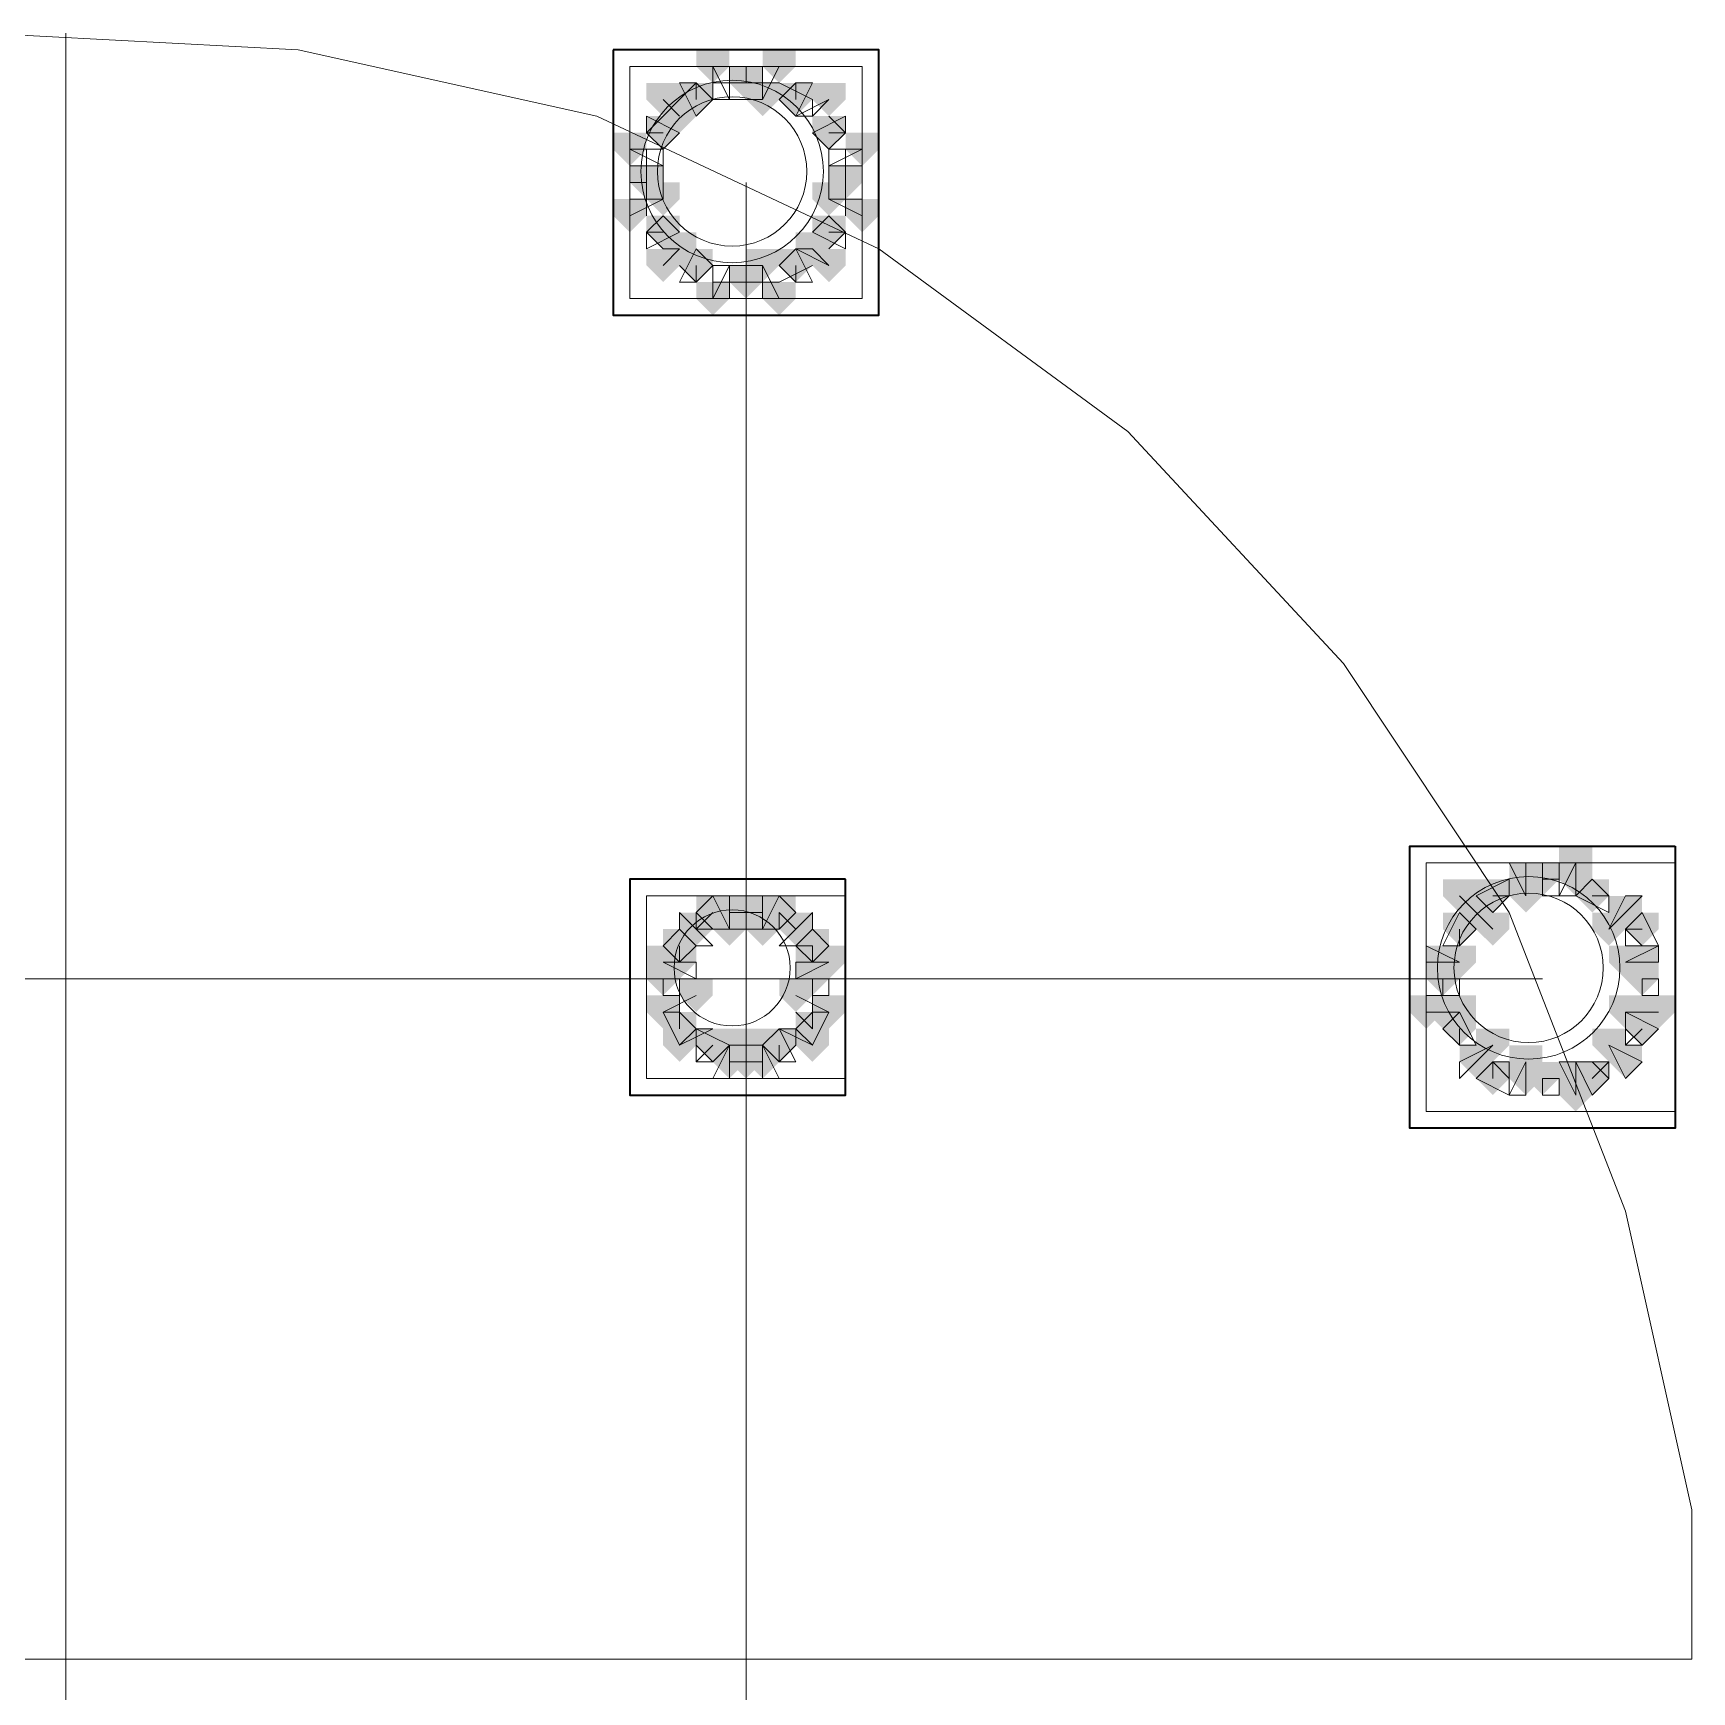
# Model space of a CAD drawing. Header units: millimetres. Extents: x 2315 to 4619, y 1334 to 1897.
# Drawn here: x 4115.9 to 4122.01, y 1554.59 to 1560.69 of the extents above; entities that cross this region are included whole.
import ezdxf

# ---------------------------------------------------------------- set-up
doc = ezdxf.new("R2010")
doc.units = ezdxf.units.MM
for name, color, linetype, true_color in [('PDF_10', 7, 'Continuous', 0x00b85c), ('PDF_AXIS', 7, 'Continuous', 0x00b85c), ('PDF_柱构件', 7, 'Continuous', 0x00b85c), ('PDF_转运站初步方案', 7, 'Continuous', 0x00b85c)]:
    doc.layers.add(name, color=color, linetype=linetype, true_color=true_color)
doc.layers.add('PDF_中心线层', color=1, linetype='Continuous')
doc.layers.add('PDF_粗实线层', color=7, linetype='Continuous')

msp = doc.modelspace()

# ---------------------------------------------------------------- hatches: boundary and pattern name
at = {"layer": 'PDF_10', "transparency": 33554559}
for points in [[(4118.5264, 1560.5703), (4118.4653, 1560.5703), (4118.4653, 1560.5093), (4118.5264, 1560.4482), (4118.5875, 1560.5093), (4118.5875, 1560.5703)], [(4118.5264, 1560.5703), (4118.4653, 1560.5703), (4118.4653, 1560.5093), (4118.5264, 1560.4482), (4118.5875, 1560.5093), (4118.5875, 1560.5703)], [(4118.3432, 1560.5093), (4118.2821, 1560.5093), (4118.2821, 1560.4482), (4118.3432, 1560.3871), (4118.4042, 1560.4482), (4118.4042, 1560.5093)], [(4118.3432, 1560.5093), (4118.2821, 1560.5093), (4118.2821, 1560.4482), (4118.3432, 1560.3871), (4118.4042, 1560.4482), (4118.4042, 1560.5093)], [(4118.7096, 1560.5093), (4118.6486, 1560.5093), (4118.6486, 1560.4482), (4118.7096, 1560.3871), (4118.7707, 1560.4482), (4118.7707, 1560.5093)], [(4118.7096, 1560.5093), (4118.6486, 1560.5093), (4118.6486, 1560.4482), (4118.7096, 1560.3871), (4118.7707, 1560.4482), (4118.7707, 1560.5093)], [(4118.221, 1560.3871), (4118.1599, 1560.3871), (4118.1599, 1560.326), (4118.221, 1560.2649), (4118.2821, 1560.326), (4118.2821, 1560.3871)], [(4118.221, 1560.3871), (4118.1599, 1560.3871), (4118.1599, 1560.326), (4118.221, 1560.2649), (4118.2821, 1560.326), (4118.2821, 1560.3871)], [(4118.8318, 1560.3871), (4118.7707, 1560.3871), (4118.7707, 1560.326), (4118.8318, 1560.2649), (4118.8929, 1560.326), (4118.8929, 1560.3871)], [(4118.8318, 1560.3871), (4118.7707, 1560.3871), (4118.7707, 1560.326), (4118.8318, 1560.2649), (4118.8929, 1560.326), (4118.8929, 1560.3871)], [(4118.1599, 1560.2039), (4118.0988, 1560.2039), (4118.0988, 1560.1428), (4118.1599, 1560.0817), (4118.221, 1560.1428), (4118.221, 1560.2039)], [(4118.1599, 1560.2039), (4118.0988, 1560.2039), (4118.0988, 1560.1428), (4118.1599, 1560.0817), (4118.221, 1560.1428), (4118.221, 1560.2039)], [(4118.8929, 1560.2039), (4118.8318, 1560.2039), (4118.8318, 1560.1428), (4118.8929, 1560.0817), (4118.954, 1560.1428), (4118.954, 1560.2039)], [(4118.8929, 1560.2039), (4118.8318, 1560.2039), (4118.8318, 1560.1428), (4118.8929, 1560.0817), (4118.954, 1560.1428), (4118.954, 1560.2039)], [(4118.8929, 1560.2039), (4118.8318, 1560.2039), (4118.8318, 1560.1428), (4118.8929, 1560.0817), (4118.954, 1560.1428), (4118.954, 1560.2039)], [(4118.221, 1560.0206), (4118.1599, 1560.0206), (4118.1599, 1559.9595), (4118.221, 1559.8985), (4118.2821, 1559.9595), (4118.2821, 1560.0206)], [(4118.221, 1560.0206), (4118.1599, 1560.0206), (4118.1599, 1559.9595), (4118.221, 1559.8985), (4118.2821, 1559.9595), (4118.2821, 1560.0206)], [(4118.8318, 1560.0206), (4118.7707, 1560.0206), (4118.7707, 1559.9595), (4118.8318, 1559.8985), (4118.8929, 1559.9595), (4118.8929, 1560.0206)], [(4118.8318, 1560.0206), (4118.7707, 1560.0206), (4118.7707, 1559.9595), (4118.8318, 1559.8985), (4118.8929, 1559.9595), (4118.8929, 1560.0206)], [(4118.3432, 1559.8985), (4118.2821, 1559.8985), (4118.2821, 1559.8374), (4118.3432, 1559.7763), (4118.4042, 1559.8374), (4118.4042, 1559.8985)], [(4118.3432, 1559.8985), (4118.2821, 1559.8985), (4118.2821, 1559.8374), (4118.3432, 1559.7763), (4118.4042, 1559.8374), (4118.4042, 1559.8985)], [(4118.7096, 1559.8985), (4118.6486, 1559.8985), (4118.6486, 1559.8374), (4118.7096, 1559.7763), (4118.7707, 1559.8374), (4118.7707, 1559.8985)], [(4118.7096, 1559.8985), (4118.6486, 1559.8985), (4118.6486, 1559.8374), (4118.7096, 1559.7763), (4118.7707, 1559.8374), (4118.7707, 1559.8985)], [(4118.5264, 1559.8374), (4118.4653, 1559.8374), (4118.4653, 1559.7763), (4118.5264, 1559.7152), (4118.5875, 1559.7763), (4118.5875, 1559.8374)], [(4118.5264, 1559.8374), (4118.4653, 1559.8374), (4118.4653, 1559.7763), (4118.5264, 1559.7152), (4118.5875, 1559.7763), (4118.5875, 1559.8374)], [(4121.4583, 1557.6385), (4121.3972, 1557.6385), (4121.3972, 1557.5774), (4121.4583, 1557.5163), (4121.5194, 1557.5774), (4121.5194, 1557.6385)], [(4121.4583, 1557.6385), (4121.3972, 1557.6385), (4121.3972, 1557.5774), (4121.4583, 1557.5163), (4121.5194, 1557.5774), (4121.5194, 1557.6385)], [(4121.2751, 1557.5774), (4121.214, 1557.5774), (4121.214, 1557.5163), (4121.2751, 1557.4552), (4121.3361, 1557.5163), (4121.3361, 1557.5774)], [(4121.2751, 1557.5774), (4121.214, 1557.5774), (4121.214, 1557.5163), (4121.2751, 1557.4552), (4121.3361, 1557.5163), (4121.3361, 1557.5774)], [(4121.2751, 1557.5774), (4121.214, 1557.5774), (4121.214, 1557.5163), (4121.2751, 1557.4552), (4121.3361, 1557.5163), (4121.3361, 1557.5774)], [(4121.6415, 1557.5774), (4121.5805, 1557.5774), (4121.5805, 1557.5163), (4121.6415, 1557.4552), (4121.7026, 1557.5163), (4121.7026, 1557.5774)], [(4121.6415, 1557.5774), (4121.5805, 1557.5774), (4121.5805, 1557.5163), (4121.6415, 1557.4552), (4121.7026, 1557.5163), (4121.7026, 1557.5774)], [(4118.4042, 1557.5163), (4118.3432, 1557.5163), (4118.3432, 1557.4552), (4118.4042, 1557.3941), (4118.4653, 1557.4552), (4118.4653, 1557.5163)], [(4118.4042, 1557.5163), (4118.3432, 1557.5163), (4118.3432, 1557.4552), (4118.4042, 1557.3941), (4118.4653, 1557.4552), (4118.4653, 1557.5163)], [(4118.5264, 1557.5163), (4118.4653, 1557.5163), (4118.4653, 1557.4552), (4118.5264, 1557.3941), (4118.5875, 1557.4552), (4118.5875, 1557.5163)], [(4118.5264, 1557.5163), (4118.4653, 1557.5163), (4118.4653, 1557.4552), (4118.5264, 1557.3941), (4118.5875, 1557.4552), (4118.5875, 1557.5163)], [(4118.6486, 1557.5163), (4118.5875, 1557.5163), (4118.5875, 1557.4552), (4118.6486, 1557.3941), (4118.7096, 1557.4552), (4118.7096, 1557.5163)], [(4118.6486, 1557.5163), (4118.5875, 1557.5163), (4118.5875, 1557.4552), (4118.6486, 1557.3941), (4118.7096, 1557.4552), (4118.7096, 1557.5163)], [(4121.1529, 1557.4552), (4121.0918, 1557.4552), (4121.0918, 1557.3941), (4121.1529, 1557.333), (4121.214, 1557.3941), (4121.214, 1557.4552)], [(4121.1529, 1557.4552), (4121.0918, 1557.4552), (4121.0918, 1557.3941), (4121.1529, 1557.333), (4121.214, 1557.3941), (4121.214, 1557.4552)], [(4121.1529, 1557.4552), (4121.0918, 1557.4552), (4121.0918, 1557.3941), (4121.1529, 1557.333), (4121.214, 1557.3941), (4121.214, 1557.4552)], [(4121.8248, 1557.4552), (4121.7637, 1557.4552), (4121.7637, 1557.3941), (4121.8248, 1557.333), (4121.8859, 1557.3941), (4121.8859, 1557.4552)], [(4121.8248, 1557.4552), (4121.7637, 1557.4552), (4121.7637, 1557.3941), (4121.8248, 1557.333), (4121.8859, 1557.3941), (4121.8859, 1557.4552)], [(4118.2821, 1557.3941), (4118.221, 1557.3941), (4118.221, 1557.333), (4118.2821, 1557.272), (4118.3432, 1557.333), (4118.3432, 1557.3941)], [(4118.2821, 1557.3941), (4118.221, 1557.3941), (4118.221, 1557.333), (4118.2821, 1557.272), (4118.3432, 1557.333), (4118.3432, 1557.3941)], [(4118.2821, 1557.3941), (4118.221, 1557.3941), (4118.221, 1557.333), (4118.2821, 1557.272), (4118.3432, 1557.333), (4118.3432, 1557.3941)], [(4118.7707, 1557.3941), (4118.7096, 1557.3941), (4118.7096, 1557.333), (4118.7707, 1557.272), (4118.8318, 1557.333), (4118.8318, 1557.3941)], [(4118.7707, 1557.3941), (4118.7096, 1557.3941), (4118.7096, 1557.333), (4118.7707, 1557.272), (4118.8318, 1557.333), (4118.8318, 1557.3941)], [(4118.221, 1557.272), (4118.1599, 1557.272), (4118.1599, 1557.2109), (4118.221, 1557.1498), (4118.2821, 1557.2109), (4118.2821, 1557.272)], [(4118.221, 1557.272), (4118.1599, 1557.272), (4118.1599, 1557.2109), (4118.221, 1557.1498), (4118.2821, 1557.2109), (4118.2821, 1557.272)], [(4118.7707, 1557.272), (4118.7096, 1557.272), (4118.7096, 1557.2109), (4118.7707, 1557.1498), (4118.8318, 1557.2109), (4118.8318, 1557.272)], [(4118.7707, 1557.272), (4118.7096, 1557.272), (4118.7096, 1557.2109), (4118.7707, 1557.1498), (4118.8318, 1557.2109), (4118.8318, 1557.272)], [(4121.0918, 1557.272), (4121.0307, 1557.272), (4121.0307, 1557.2109), (4121.0918, 1557.1498), (4121.1529, 1557.2109), (4121.1529, 1557.272)], [(4121.0918, 1557.272), (4121.0307, 1557.272), (4121.0307, 1557.2109), (4121.0918, 1557.1498), (4121.1529, 1557.2109), (4121.1529, 1557.272)], [(4121.8248, 1557.272), (4121.7637, 1557.272), (4121.7637, 1557.2109), (4121.8248, 1557.1498), (4121.8859, 1557.2109), (4121.8859, 1557.272)], [(4121.8248, 1557.272), (4121.7637, 1557.272), (4121.7637, 1557.2109), (4121.8248, 1557.1498), (4121.8859, 1557.2109), (4121.8859, 1557.272)], [(4118.2821, 1557.0887), (4118.221, 1557.0887), (4118.221, 1557.0276), (4118.2821, 1556.9666), (4118.3432, 1557.0276), (4118.3432, 1557.0887)], [(4118.2821, 1557.0887), (4118.221, 1557.0887), (4118.221, 1557.0276), (4118.2821, 1556.9666), (4118.3432, 1557.0276), (4118.3432, 1557.0887)], [(4118.7707, 1557.0887), (4118.7096, 1557.0887), (4118.7096, 1557.0276), (4118.7707, 1556.9666), (4118.8318, 1557.0276), (4118.8318, 1557.0887)], [(4118.7707, 1557.0887), (4118.7096, 1557.0887), (4118.7096, 1557.0276), (4118.7707, 1556.9666), (4118.8318, 1557.0276), (4118.8318, 1557.0887)], [(4121.1529, 1557.0887), (4121.0918, 1557.0887), (4121.0918, 1557.0276), (4121.1529, 1556.9666), (4121.214, 1557.0276), (4121.214, 1557.0887)], [(4121.1529, 1557.0887), (4121.0918, 1557.0887), (4121.0918, 1557.0276), (4121.1529, 1556.9666), (4121.214, 1557.0276), (4121.214, 1557.0887)], [(4121.8248, 1557.0887), (4121.7637, 1557.0887), (4121.7637, 1557.0276), (4121.8248, 1556.9666), (4121.8859, 1557.0276), (4121.8859, 1557.0887)], [(4121.8248, 1557.0887), (4121.7637, 1557.0887), (4121.7637, 1557.0276), (4121.8248, 1556.9666), (4121.8859, 1557.0276), (4121.8859, 1557.0887)], [(4118.4042, 1557.0276), (4118.3432, 1557.0276), (4118.3432, 1556.9666), (4118.4042, 1556.9055), (4118.4653, 1556.9666), (4118.4653, 1557.0276)], [(4118.4042, 1557.0276), (4118.3432, 1557.0276), (4118.3432, 1556.9666), (4118.4042, 1556.9055), (4118.4653, 1556.9666), (4118.4653, 1557.0276)], [(4118.6486, 1557.0276), (4118.5875, 1557.0276), (4118.5875, 1556.9666), (4118.6486, 1556.9055), (4118.7096, 1556.9666), (4118.7096, 1557.0276)], [(4118.6486, 1557.0276), (4118.5875, 1557.0276), (4118.5875, 1556.9666), (4118.6486, 1556.9055), (4118.7096, 1556.9666), (4118.7096, 1557.0276)], [(4118.5264, 1556.9666), (4118.4653, 1556.9666), (4118.4653, 1556.9055), (4118.5264, 1556.8444), (4118.5875, 1556.9055), (4118.5875, 1556.9666)], [(4118.5264, 1556.9666), (4118.4653, 1556.9666), (4118.4653, 1556.9055), (4118.5264, 1556.8444), (4118.5875, 1556.9055), (4118.5875, 1556.9666)], [(4121.2751, 1556.9055), (4121.214, 1556.9055), (4121.214, 1556.8444), (4121.2751, 1556.7833), (4121.3361, 1556.8444), (4121.3361, 1556.9055)], [(4121.2751, 1556.9055), (4121.214, 1556.9055), (4121.214, 1556.8444), (4121.2751, 1556.7833), (4121.3361, 1556.8444), (4121.3361, 1556.9055)], [(4121.4583, 1556.9055), (4121.3972, 1556.9055), (4121.3972, 1556.8444), (4121.4583, 1556.7833), (4121.5194, 1556.8444), (4121.5194, 1556.9055)], [(4121.4583, 1556.9055), (4121.3972, 1556.9055), (4121.3972, 1556.8444), (4121.4583, 1556.7833), (4121.5194, 1556.8444), (4121.5194, 1556.9055)], [(4121.6415, 1556.9055), (4121.5805, 1556.9055), (4121.5805, 1556.8444), (4121.6415, 1556.7833), (4121.7026, 1556.8444), (4121.7026, 1556.9055)], [(4121.6415, 1556.9055), (4121.5805, 1556.9055), (4121.5805, 1556.8444), (4121.6415, 1556.7833), (4121.7026, 1556.8444), (4121.7026, 1556.9055)]]:
    msp.add_hatch(color=256, dxfattribs=at).paths.add_polyline_path(points)
at = {"layer": 'PDF_柱构件', "transparency": 33554559}
for points in [[(4118.4042, 1560.6314), (4118.3432, 1560.6314), (4118.3432, 1560.5703), (4118.4042, 1560.5093), (4118.4653, 1560.5703), (4118.4653, 1560.6314)], [(4118.6486, 1560.6314), (4118.5875, 1560.6314), (4118.5875, 1560.5703), (4118.6486, 1560.5093), (4118.7096, 1560.5703), (4118.7096, 1560.6314)], [(4118.221, 1560.5093), (4118.1599, 1560.5093), (4118.1599, 1560.4482), (4118.221, 1560.3871), (4118.2821, 1560.4482), (4118.2821, 1560.5093)], [(4118.5875, 1560.5093), (4118.5264, 1560.5093), (4118.5264, 1560.4482), (4118.5875, 1560.3871), (4118.6486, 1560.4482), (4118.6486, 1560.5093)], [(4118.8318, 1560.5093), (4118.7707, 1560.5093), (4118.7707, 1560.4482), (4118.8318, 1560.3871), (4118.8929, 1560.4482), (4118.8929, 1560.5093)], [(4118.2821, 1560.4482), (4118.221, 1560.4482), (4118.221, 1560.3871), (4118.2821, 1560.326), (4118.3432, 1560.3871), (4118.3432, 1560.4482)], [(4118.0988, 1560.326), (4118.0378, 1560.326), (4118.0378, 1560.2649), (4118.0988, 1560.2039), (4118.1599, 1560.2649), (4118.1599, 1560.326)], [(4118.954, 1560.326), (4118.8929, 1560.326), (4118.8929, 1560.2649), (4118.954, 1560.2039), (4119.015, 1560.2649), (4119.015, 1560.326)], [(4118.221, 1560.1428), (4118.1599, 1560.1428), (4118.1599, 1560.0817), (4118.221, 1560.0206), (4118.2821, 1560.0817), (4118.2821, 1560.1428)], [(4118.8318, 1560.1428), (4118.7707, 1560.1428), (4118.7707, 1560.0817), (4118.8318, 1560.0206), (4118.8929, 1560.0817), (4118.8929, 1560.1428)], [(4118.0988, 1560.0817), (4118.0378, 1560.0817), (4118.0378, 1560.0206), (4118.0988, 1559.9595), (4118.1599, 1560.0206), (4118.1599, 1560.0817)], [(4118.954, 1560.0817), (4118.8929, 1560.0817), (4118.8929, 1560.0206), (4118.954, 1559.9595), (4119.015, 1560.0206), (4119.015, 1560.0817)], [(4118.2821, 1559.9595), (4118.221, 1559.9595), (4118.221, 1559.8985), (4118.2821, 1559.8374), (4118.3432, 1559.8985), (4118.3432, 1559.9595)], [(4118.7707, 1559.9595), (4118.7096, 1559.9595), (4118.7096, 1559.8985), (4118.7707, 1559.8374), (4118.8318, 1559.8985), (4118.8318, 1559.9595)], [(4118.221, 1559.8985), (4118.1599, 1559.8985), (4118.1599, 1559.8374), (4118.221, 1559.7763), (4118.2821, 1559.8374), (4118.2821, 1559.8985)], [(4118.5875, 1559.8985), (4118.5264, 1559.8985), (4118.5264, 1559.8374), (4118.5875, 1559.7763), (4118.6486, 1559.8374), (4118.6486, 1559.8985)], [(4118.8318, 1559.8985), (4118.7707, 1559.8985), (4118.7707, 1559.8374), (4118.8318, 1559.7763), (4118.8929, 1559.8374), (4118.8929, 1559.8985)], [(4118.4042, 1559.7763), (4118.3432, 1559.7763), (4118.3432, 1559.7152), (4118.4042, 1559.6541), (4118.4653, 1559.7152), (4118.4653, 1559.7763)], [(4118.6486, 1559.7763), (4118.5875, 1559.7763), (4118.5875, 1559.7152), (4118.6486, 1559.6541), (4118.7096, 1559.7152), (4118.7096, 1559.7763)], [(4121.5805, 1557.6995), (4121.5194, 1557.6995), (4121.5194, 1557.6385), (4121.5805, 1557.5774), (4121.6415, 1557.6385), (4121.6415, 1557.6995)], [(4121.3972, 1557.6385), (4121.3361, 1557.6385), (4121.3361, 1557.5774), (4121.3972, 1557.5163), (4121.4583, 1557.5774), (4121.4583, 1557.6385)], [(4121.5805, 1557.6385), (4121.5194, 1557.6385), (4121.5194, 1557.5774), (4121.5805, 1557.5163), (4121.6415, 1557.5774), (4121.6415, 1557.6385)], [(4121.1529, 1557.5774), (4121.0918, 1557.5774), (4121.0918, 1557.5163), (4121.1529, 1557.4552), (4121.214, 1557.5163), (4121.214, 1557.5774)], [(4121.3972, 1557.5774), (4121.3361, 1557.5774), (4121.3361, 1557.5163), (4121.3972, 1557.4552), (4121.4583, 1557.5163), (4121.4583, 1557.5774)], [(4118.4653, 1557.5163), (4118.4042, 1557.5163), (4118.4042, 1557.4552), (4118.4653, 1557.3941), (4118.5264, 1557.4552), (4118.5264, 1557.5163)], [(4118.5875, 1557.5163), (4118.5264, 1557.5163), (4118.5264, 1557.4552), (4118.5875, 1557.3941), (4118.6486, 1557.4552), (4118.6486, 1557.5163)], [(4121.214, 1557.5163), (4121.1529, 1557.5163), (4121.1529, 1557.4552), (4121.214, 1557.3941), (4121.2751, 1557.4552), (4121.2751, 1557.5163)], [(4121.7637, 1557.5163), (4121.7026, 1557.5163), (4121.7026, 1557.4552), (4121.7637, 1557.3941), (4121.8248, 1557.4552), (4121.8248, 1557.5163)], [(4118.3432, 1557.4552), (4118.2821, 1557.4552), (4118.2821, 1557.3941), (4118.3432, 1557.333), (4118.4042, 1557.3941), (4118.4042, 1557.4552)], [(4118.4653, 1557.4552), (4118.4042, 1557.4552), (4118.4042, 1557.3941), (4118.4653, 1557.333), (4118.5264, 1557.3941), (4118.5264, 1557.4552)], [(4118.5875, 1557.4552), (4118.5264, 1557.4552), (4118.5264, 1557.3941), (4118.5875, 1557.333), (4118.6486, 1557.3941), (4118.6486, 1557.4552)], [(4118.7096, 1557.4552), (4118.6486, 1557.4552), (4118.6486, 1557.3941), (4118.7096, 1557.333), (4118.7707, 1557.3941), (4118.7707, 1557.4552)], [(4121.2751, 1557.4552), (4121.214, 1557.4552), (4121.214, 1557.3941), (4121.2751, 1557.333), (4121.3361, 1557.3941), (4121.3361, 1557.4552)], [(4121.7026, 1557.4552), (4121.6415, 1557.4552), (4121.6415, 1557.3941), (4121.7026, 1557.333), (4121.7637, 1557.3941), (4121.7637, 1557.4552)], [(4118.221, 1557.333), (4118.1599, 1557.333), (4118.1599, 1557.272), (4118.221, 1557.2109), (4118.2821, 1557.272), (4118.2821, 1557.333)], [(4118.2821, 1557.333), (4118.221, 1557.333), (4118.221, 1557.272), (4118.2821, 1557.2109), (4118.3432, 1557.272), (4118.3432, 1557.333)], [(4118.7707, 1557.333), (4118.7096, 1557.333), (4118.7096, 1557.272), (4118.7707, 1557.2109), (4118.8318, 1557.272), (4118.8318, 1557.333)], [(4118.8318, 1557.333), (4118.7707, 1557.333), (4118.7707, 1557.272), (4118.8318, 1557.2109), (4118.8929, 1557.272), (4118.8929, 1557.333)], [(4121.0918, 1557.333), (4121.0307, 1557.333), (4121.0307, 1557.272), (4121.0918, 1557.2109), (4121.1529, 1557.272), (4121.1529, 1557.333)], [(4121.1529, 1557.333), (4121.0918, 1557.333), (4121.0918, 1557.272), (4121.1529, 1557.2109), (4121.214, 1557.272), (4121.214, 1557.333)], [(4121.7637, 1557.333), (4121.7026, 1557.333), (4121.7026, 1557.272), (4121.7637, 1557.2109), (4121.8248, 1557.272), (4121.8248, 1557.333)], [(4121.8248, 1557.333), (4121.7637, 1557.333), (4121.7637, 1557.272), (4121.8248, 1557.2109), (4121.8859, 1557.272), (4121.8859, 1557.333)], [(4118.3432, 1557.2109), (4118.2821, 1557.2109), (4118.2821, 1557.1498), (4118.3432, 1557.0887), (4118.4042, 1557.1498), (4118.4042, 1557.2109)], [(4118.7096, 1557.2109), (4118.6486, 1557.2109), (4118.6486, 1557.1498), (4118.7096, 1557.0887), (4118.7707, 1557.1498), (4118.7707, 1557.2109)], [(4118.221, 1557.1498), (4118.1599, 1557.1498), (4118.1599, 1557.0887), (4118.221, 1557.0276), (4118.2821, 1557.0887), (4118.2821, 1557.1498)], [(4118.8318, 1557.1498), (4118.7707, 1557.1498), (4118.7707, 1557.0887), (4118.8318, 1557.0276), (4118.8929, 1557.0887), (4118.8929, 1557.1498)], [(4121.0307, 1557.1498), (4120.9696, 1557.1498), (4120.9696, 1557.0887), (4121.0307, 1557.0276), (4121.0918, 1557.0887), (4121.0918, 1557.1498)], [(4121.0918, 1557.1498), (4121.0307, 1557.1498), (4121.0307, 1557.0887), (4121.0918, 1557.0276), (4121.1529, 1557.0887), (4121.1529, 1557.1498)], [(4121.1529, 1557.1498), (4121.0918, 1557.1498), (4121.0918, 1557.0887), (4121.1529, 1557.0276), (4121.214, 1557.0887), (4121.214, 1557.1498)], [(4121.7637, 1557.1498), (4121.7026, 1557.1498), (4121.7026, 1557.0887), (4121.7637, 1557.0276), (4121.8248, 1557.0887), (4121.8248, 1557.1498)], [(4121.8248, 1557.1498), (4121.7637, 1557.1498), (4121.7637, 1557.0887), (4121.8248, 1557.0276), (4121.8859, 1557.0887), (4121.8859, 1557.1498)], [(4121.8859, 1557.1498), (4121.8248, 1557.1498), (4121.8248, 1557.0887), (4121.8859, 1557.0276), (4121.9469, 1557.0887), (4121.9469, 1557.1498)], [(4118.2821, 1557.0276), (4118.221, 1557.0276), (4118.221, 1556.9666), (4118.2821, 1556.9055), (4118.3432, 1556.9666), (4118.3432, 1557.0276)], [(4118.4653, 1557.0276), (4118.4042, 1557.0276), (4118.4042, 1556.9666), (4118.4653, 1556.9055), (4118.5264, 1556.9666), (4118.5264, 1557.0276)], [(4118.5875, 1557.0276), (4118.5264, 1557.0276), (4118.5264, 1556.9666), (4118.5875, 1556.9055), (4118.6486, 1556.9666), (4118.6486, 1557.0276)], [(4118.7707, 1557.0276), (4118.7096, 1557.0276), (4118.7096, 1556.9666), (4118.7707, 1556.9055), (4118.8318, 1556.9666), (4118.8318, 1557.0276)], [(4121.2751, 1557.0276), (4121.214, 1557.0276), (4121.214, 1556.9666), (4121.2751, 1556.9055), (4121.3361, 1556.9666), (4121.3361, 1557.0276)], [(4121.7026, 1557.0276), (4121.6415, 1557.0276), (4121.6415, 1556.9666), (4121.7026, 1556.9055), (4121.7637, 1556.9666), (4121.7637, 1557.0276)], [(4118.4653, 1556.9666), (4118.4042, 1556.9666), (4118.4042, 1556.9055), (4118.4653, 1556.8444), (4118.5264, 1556.9055), (4118.5264, 1556.9666)], [(4118.5875, 1556.9666), (4118.5264, 1556.9666), (4118.5264, 1556.9055), (4118.5875, 1556.8444), (4118.6486, 1556.9055), (4118.6486, 1556.9666)], [(4121.214, 1556.9666), (4121.1529, 1556.9666), (4121.1529, 1556.9055), (4121.214, 1556.8444), (4121.2751, 1556.9055), (4121.2751, 1556.9666)], [(4121.3972, 1556.9666), (4121.3361, 1556.9666), (4121.3361, 1556.9055), (4121.3972, 1556.8444), (4121.4583, 1556.9055), (4121.4583, 1556.9666)], [(4121.7637, 1556.9666), (4121.7026, 1556.9666), (4121.7026, 1556.9055), (4121.7637, 1556.8444), (4121.8248, 1556.9055), (4121.8248, 1556.9666)], [(4121.3972, 1556.9055), (4121.3361, 1556.9055), (4121.3361, 1556.8444), (4121.3972, 1556.7833), (4121.4583, 1556.8444), (4121.4583, 1556.9055)], [(4121.5805, 1556.9055), (4121.5194, 1556.9055), (4121.5194, 1556.8444), (4121.5805, 1556.7833), (4121.6415, 1556.8444), (4121.6415, 1556.9055)], [(4121.5805, 1556.8444), (4121.5194, 1556.8444), (4121.5194, 1556.7833), (4121.5805, 1556.7222), (4121.6415, 1556.7833), (4121.6415, 1556.8444)]]:
    msp.add_hatch(color=256, dxfattribs=at).paths.add_polyline_path(points)
at = {"layer": 'PDF_转运站初步方案', "transparency": 33554559}
for points in [[(4118.5264, 1560.5703), (4118.4653, 1560.5703), (4118.4653, 1560.5093), (4118.5264, 1560.4482), (4118.5875, 1560.5093), (4118.5875, 1560.5703)], [(4118.5264, 1560.5703), (4118.4653, 1560.5703), (4118.4653, 1560.5093), (4118.5264, 1560.4482), (4118.5875, 1560.5093), (4118.5875, 1560.5703)], [(4118.3432, 1560.5093), (4118.2821, 1560.5093), (4118.2821, 1560.4482), (4118.3432, 1560.3871), (4118.4042, 1560.4482), (4118.4042, 1560.5093)], [(4118.3432, 1560.5093), (4118.2821, 1560.5093), (4118.2821, 1560.4482), (4118.3432, 1560.3871), (4118.4042, 1560.4482), (4118.4042, 1560.5093)], [(4118.7096, 1560.5093), (4118.6486, 1560.5093), (4118.6486, 1560.4482), (4118.7096, 1560.3871), (4118.7707, 1560.4482), (4118.7707, 1560.5093)], [(4118.7096, 1560.5093), (4118.6486, 1560.5093), (4118.6486, 1560.4482), (4118.7096, 1560.3871), (4118.7707, 1560.4482), (4118.7707, 1560.5093)], [(4118.221, 1560.3871), (4118.1599, 1560.3871), (4118.1599, 1560.326), (4118.221, 1560.2649), (4118.2821, 1560.326), (4118.2821, 1560.3871)], [(4118.221, 1560.3871), (4118.1599, 1560.3871), (4118.1599, 1560.326), (4118.221, 1560.2649), (4118.2821, 1560.326), (4118.2821, 1560.3871)], [(4118.8318, 1560.3871), (4118.7707, 1560.3871), (4118.7707, 1560.326), (4118.8318, 1560.2649), (4118.8929, 1560.326), (4118.8929, 1560.3871)], [(4118.8318, 1560.3871), (4118.7707, 1560.3871), (4118.7707, 1560.326), (4118.8318, 1560.2649), (4118.8929, 1560.326), (4118.8929, 1560.3871)], [(4118.1599, 1560.2039), (4118.0988, 1560.2039), (4118.0988, 1560.1428), (4118.1599, 1560.0817), (4118.221, 1560.1428), (4118.221, 1560.2039)], [(4118.1599, 1560.2039), (4118.0988, 1560.2039), (4118.0988, 1560.1428), (4118.1599, 1560.0817), (4118.221, 1560.1428), (4118.221, 1560.2039)], [(4118.8929, 1560.2039), (4118.8318, 1560.2039), (4118.8318, 1560.1428), (4118.8929, 1560.0817), (4118.954, 1560.1428), (4118.954, 1560.2039)], [(4118.8929, 1560.2039), (4118.8318, 1560.2039), (4118.8318, 1560.1428), (4118.8929, 1560.0817), (4118.954, 1560.1428), (4118.954, 1560.2039)], [(4118.221, 1560.0206), (4118.1599, 1560.0206), (4118.1599, 1559.9595), (4118.221, 1559.8985), (4118.2821, 1559.9595), (4118.2821, 1560.0206)], [(4118.221, 1560.0206), (4118.1599, 1560.0206), (4118.1599, 1559.9595), (4118.221, 1559.8985), (4118.2821, 1559.9595), (4118.2821, 1560.0206)], [(4118.8318, 1560.0206), (4118.7707, 1560.0206), (4118.7707, 1559.9595), (4118.8318, 1559.8985), (4118.8929, 1559.9595), (4118.8929, 1560.0206)], [(4118.8318, 1560.0206), (4118.7707, 1560.0206), (4118.7707, 1559.9595), (4118.8318, 1559.8985), (4118.8929, 1559.9595), (4118.8929, 1560.0206)], [(4118.3432, 1559.8985), (4118.2821, 1559.8985), (4118.2821, 1559.8374), (4118.3432, 1559.7763), (4118.4042, 1559.8374), (4118.4042, 1559.8985)], [(4118.3432, 1559.8985), (4118.2821, 1559.8985), (4118.2821, 1559.8374), (4118.3432, 1559.7763), (4118.4042, 1559.8374), (4118.4042, 1559.8985)], [(4118.7096, 1559.8985), (4118.6486, 1559.8985), (4118.6486, 1559.8374), (4118.7096, 1559.7763), (4118.7707, 1559.8374), (4118.7707, 1559.8985)], [(4118.7096, 1559.8985), (4118.6486, 1559.8985), (4118.6486, 1559.8374), (4118.7096, 1559.7763), (4118.7707, 1559.8374), (4118.7707, 1559.8985)], [(4118.5264, 1559.8374), (4118.4653, 1559.8374), (4118.4653, 1559.7763), (4118.5264, 1559.7152), (4118.5875, 1559.7763), (4118.5875, 1559.8374)], [(4118.5264, 1559.8374), (4118.4653, 1559.8374), (4118.4653, 1559.7763), (4118.5264, 1559.7152), (4118.5875, 1559.7763), (4118.5875, 1559.8374)], [(4121.4583, 1557.6385), (4121.3972, 1557.6385), (4121.3972, 1557.5774), (4121.4583, 1557.5163), (4121.5194, 1557.5774), (4121.5194, 1557.6385)], [(4121.4583, 1557.6385), (4121.3972, 1557.6385), (4121.3972, 1557.5774), (4121.4583, 1557.5163), (4121.5194, 1557.5774), (4121.5194, 1557.6385)], [(4121.2751, 1557.5774), (4121.214, 1557.5774), (4121.214, 1557.5163), (4121.2751, 1557.4552), (4121.3361, 1557.5163), (4121.3361, 1557.5774)], [(4121.2751, 1557.5774), (4121.214, 1557.5774), (4121.214, 1557.5163), (4121.2751, 1557.4552), (4121.3361, 1557.5163), (4121.3361, 1557.5774)], [(4121.6415, 1557.5774), (4121.5805, 1557.5774), (4121.5805, 1557.5163), (4121.6415, 1557.4552), (4121.7026, 1557.5163), (4121.7026, 1557.5774)], [(4121.6415, 1557.5774), (4121.5805, 1557.5774), (4121.5805, 1557.5163), (4121.6415, 1557.4552), (4121.7026, 1557.5163), (4121.7026, 1557.5774)], [(4118.4042, 1557.5163), (4118.3432, 1557.5163), (4118.3432, 1557.4552), (4118.4042, 1557.3941), (4118.4653, 1557.4552), (4118.4653, 1557.5163)], [(4118.4042, 1557.5163), (4118.3432, 1557.5163), (4118.3432, 1557.4552), (4118.4042, 1557.3941), (4118.4653, 1557.4552), (4118.4653, 1557.5163)], [(4118.5264, 1557.5163), (4118.4653, 1557.5163), (4118.4653, 1557.4552), (4118.5264, 1557.3941), (4118.5875, 1557.4552), (4118.5875, 1557.5163)], [(4118.5264, 1557.5163), (4118.4653, 1557.5163), (4118.4653, 1557.4552), (4118.5264, 1557.3941), (4118.5875, 1557.4552), (4118.5875, 1557.5163)], [(4118.6486, 1557.5163), (4118.5875, 1557.5163), (4118.5875, 1557.4552), (4118.6486, 1557.3941), (4118.7096, 1557.4552), (4118.7096, 1557.5163)], [(4118.6486, 1557.5163), (4118.5875, 1557.5163), (4118.5875, 1557.4552), (4118.6486, 1557.3941), (4118.7096, 1557.4552), (4118.7096, 1557.5163)], [(4121.1529, 1557.4552), (4121.0918, 1557.4552), (4121.0918, 1557.3941), (4121.1529, 1557.333), (4121.214, 1557.3941), (4121.214, 1557.4552)], [(4121.1529, 1557.4552), (4121.0918, 1557.4552), (4121.0918, 1557.3941), (4121.1529, 1557.333), (4121.214, 1557.3941), (4121.214, 1557.4552)], [(4121.8248, 1557.4552), (4121.7637, 1557.4552), (4121.7637, 1557.3941), (4121.8248, 1557.333), (4121.8859, 1557.3941), (4121.8859, 1557.4552)], [(4121.8248, 1557.4552), (4121.7637, 1557.4552), (4121.7637, 1557.3941), (4121.8248, 1557.333), (4121.8859, 1557.3941), (4121.8859, 1557.4552)], [(4118.2821, 1557.3941), (4118.221, 1557.3941), (4118.221, 1557.333), (4118.2821, 1557.272), (4118.3432, 1557.333), (4118.3432, 1557.3941)], [(4118.2821, 1557.3941), (4118.221, 1557.3941), (4118.221, 1557.333), (4118.2821, 1557.272), (4118.3432, 1557.333), (4118.3432, 1557.3941)], [(4118.7707, 1557.3941), (4118.7096, 1557.3941), (4118.7096, 1557.333), (4118.7707, 1557.272), (4118.8318, 1557.333), (4118.8318, 1557.3941)], [(4118.7707, 1557.3941), (4118.7096, 1557.3941), (4118.7096, 1557.333), (4118.7707, 1557.272), (4118.8318, 1557.333), (4118.8318, 1557.3941)], [(4118.221, 1557.272), (4118.1599, 1557.272), (4118.1599, 1557.2109), (4118.221, 1557.1498), (4118.2821, 1557.2109), (4118.2821, 1557.272)], [(4118.221, 1557.272), (4118.1599, 1557.272), (4118.1599, 1557.2109), (4118.221, 1557.1498), (4118.2821, 1557.2109), (4118.2821, 1557.272)], [(4118.7707, 1557.272), (4118.7096, 1557.272), (4118.7096, 1557.2109), (4118.7707, 1557.1498), (4118.8318, 1557.2109), (4118.8318, 1557.272)], [(4118.7707, 1557.272), (4118.7096, 1557.272), (4118.7096, 1557.2109), (4118.7707, 1557.1498), (4118.8318, 1557.2109), (4118.8318, 1557.272)], [(4121.0918, 1557.272), (4121.0307, 1557.272), (4121.0307, 1557.2109), (4121.0918, 1557.1498), (4121.1529, 1557.2109), (4121.1529, 1557.272)], [(4121.0918, 1557.272), (4121.0307, 1557.272), (4121.0307, 1557.2109), (4121.0918, 1557.1498), (4121.1529, 1557.2109), (4121.1529, 1557.272)], [(4121.8248, 1557.272), (4121.7637, 1557.272), (4121.7637, 1557.2109), (4121.8248, 1557.1498), (4121.8859, 1557.2109), (4121.8859, 1557.272)], [(4121.8248, 1557.272), (4121.7637, 1557.272), (4121.7637, 1557.2109), (4121.8248, 1557.1498), (4121.8859, 1557.2109), (4121.8859, 1557.272)], [(4118.2821, 1557.0887), (4118.221, 1557.0887), (4118.221, 1557.0276), (4118.2821, 1556.9666), (4118.3432, 1557.0276), (4118.3432, 1557.0887)], [(4118.2821, 1557.0887), (4118.221, 1557.0887), (4118.221, 1557.0276), (4118.2821, 1556.9666), (4118.3432, 1557.0276), (4118.3432, 1557.0887)], [(4118.7707, 1557.0887), (4118.7096, 1557.0887), (4118.7096, 1557.0276), (4118.7707, 1556.9666), (4118.8318, 1557.0276), (4118.8318, 1557.0887)], [(4118.7707, 1557.0887), (4118.7096, 1557.0887), (4118.7096, 1557.0276), (4118.7707, 1556.9666), (4118.8318, 1557.0276), (4118.8318, 1557.0887)], [(4121.1529, 1557.0887), (4121.0918, 1557.0887), (4121.0918, 1557.0276), (4121.1529, 1556.9666), (4121.214, 1557.0276), (4121.214, 1557.0887)], [(4121.1529, 1557.0887), (4121.0918, 1557.0887), (4121.0918, 1557.0276), (4121.1529, 1556.9666), (4121.214, 1557.0276), (4121.214, 1557.0887)], [(4121.8248, 1557.0887), (4121.7637, 1557.0887), (4121.7637, 1557.0276), (4121.8248, 1556.9666), (4121.8859, 1557.0276), (4121.8859, 1557.0887)], [(4121.8248, 1557.0887), (4121.7637, 1557.0887), (4121.7637, 1557.0276), (4121.8248, 1556.9666), (4121.8859, 1557.0276), (4121.8859, 1557.0887)], [(4118.4042, 1557.0276), (4118.3432, 1557.0276), (4118.3432, 1556.9666), (4118.4042, 1556.9055), (4118.4653, 1556.9666), (4118.4653, 1557.0276)], [(4118.4042, 1557.0276), (4118.3432, 1557.0276), (4118.3432, 1556.9666), (4118.4042, 1556.9055), (4118.4653, 1556.9666), (4118.4653, 1557.0276)], [(4118.6486, 1557.0276), (4118.5875, 1557.0276), (4118.5875, 1556.9666), (4118.6486, 1556.9055), (4118.7096, 1556.9666), (4118.7096, 1557.0276)], [(4118.6486, 1557.0276), (4118.5875, 1557.0276), (4118.5875, 1556.9666), (4118.6486, 1556.9055), (4118.7096, 1556.9666), (4118.7096, 1557.0276)], [(4118.5264, 1556.9666), (4118.4653, 1556.9666), (4118.4653, 1556.9055), (4118.5264, 1556.8444), (4118.5875, 1556.9055), (4118.5875, 1556.9666)], [(4118.5264, 1556.9666), (4118.4653, 1556.9666), (4118.4653, 1556.9055), (4118.5264, 1556.8444), (4118.5875, 1556.9055), (4118.5875, 1556.9666)], [(4121.2751, 1556.9055), (4121.214, 1556.9055), (4121.214, 1556.8444), (4121.2751, 1556.7833), (4121.3361, 1556.8444), (4121.3361, 1556.9055)], [(4121.2751, 1556.9055), (4121.214, 1556.9055), (4121.214, 1556.8444), (4121.2751, 1556.7833), (4121.3361, 1556.8444), (4121.3361, 1556.9055)], [(4121.4583, 1556.9055), (4121.3972, 1556.9055), (4121.3972, 1556.8444), (4121.4583, 1556.7833), (4121.5194, 1556.8444), (4121.5194, 1556.9055)], [(4121.4583, 1556.9055), (4121.3972, 1556.9055), (4121.3972, 1556.8444), (4121.4583, 1556.7833), (4121.5194, 1556.8444), (4121.5194, 1556.9055)], [(4121.6415, 1556.9055), (4121.5805, 1556.9055), (4121.5805, 1556.8444), (4121.6415, 1556.7833), (4121.7026, 1556.8444), (4121.7026, 1556.9055)], [(4121.6415, 1556.9055), (4121.5805, 1556.9055), (4121.5805, 1556.8444), (4121.6415, 1556.7833), (4121.7026, 1556.8444), (4121.7026, 1556.9055)]]:
    msp.add_hatch(color=256, dxfattribs=at).paths.add_polyline_path(points)

# ---------------------------------------------------------------- linework, layer by layer
at = {"layer": 'PDF_10', "lineweight": 18}
for points in [[(4118.5264, 1560.5093), (4118.5264, 1560.5703)], [(4118.2821, 1560.4482), (4118.3432, 1560.5093), (4118.3432, 1560.4482)], [(4118.4653, 1560.5093), (4118.5875, 1560.5093)], [(4118.6486, 1560.5093), (4118.7707, 1560.4482)], [(4118.7096, 1560.4482), (4118.7096, 1560.5093)], [(4118.221, 1560.326), (4118.1599, 1560.326), (4118.221, 1560.3871)], [(4118.8318, 1560.3871), (4118.8929, 1560.326), (4118.8318, 1560.326)], [(4118.1599, 1560.0817), (4118.1599, 1560.2039)], [(4118.8929, 1560.2039), (4118.8929, 1560.0817)], [(4118.1599, 1560.1428), (4118.0988, 1560.1428)], [(4118.221, 1559.8985), (4118.1599, 1559.9595), (4118.221, 1559.9595)], [(4118.8318, 1559.9595), (4118.8929, 1559.9595), (4118.8318, 1559.8985)], [(4118.3432, 1559.8374), (4118.3432, 1559.7763), (4118.2821, 1559.8374)], [(4118.7707, 1559.8374), (4118.6486, 1559.7763)], [(4118.7096, 1559.8374), (4118.7096, 1559.7763)], [(4118.5875, 1559.7763), (4118.4653, 1559.7763)], [(4118.5264, 1559.7763), (4118.5264, 1559.7152)], [(4121.5194, 1557.5774), (4121.4583, 1557.5774), (4121.4583, 1557.5163)], [(4118.5264, 1557.4552), (4118.5264, 1557.5163)], [(4121.3361, 1557.5163), (4121.2751, 1557.5163)], [(4121.7026, 1557.5163), (4121.6415, 1557.5163), (4121.7026, 1557.5163)], [(4118.4042, 1557.4552), (4118.3432, 1557.3941)], [(4118.4042, 1557.3941), (4118.3432, 1557.4552)], [(4118.5875, 1557.4552), (4118.4653, 1557.4552)], [(4118.7096, 1557.3941), (4118.6486, 1557.4552), (4118.6486, 1557.3941)], [(4121.1529, 1557.3941), (4121.1529, 1557.333)], [(4121.8248, 1557.333), (4121.7637, 1557.3941), (4121.8248, 1557.3941)], [(4118.2821, 1557.333), (4118.2821, 1557.272)], [(4118.7707, 1557.272), (4118.7707, 1557.333), (4118.7096, 1557.333)], [(4118.2821, 1557.2109), (4118.221, 1557.2109), (4118.221, 1557.1498)], [(4118.7707, 1557.1498), (4118.7707, 1557.2109), (4118.8318, 1557.2109)], [(4121.1529, 1557.2109), (4121.0918, 1557.2109), (4121.0918, 1557.1498)], [(4121.8248, 1557.1498), (4121.8248, 1557.2109), (4121.8859, 1557.2109)], [(4118.2821, 1557.0276), (4118.2821, 1557.0887), (4118.2821, 1557.0276)], [(4118.7096, 1557.0887), (4118.7707, 1557.0276), (4118.7707, 1557.0887)], [(4121.1529, 1556.9666), (4121.1529, 1557.0276), (4121.1529, 1556.9666)], [(4121.7637, 1556.9666), (4121.8248, 1557.0276)], [(4121.7637, 1557.0276), (4121.8248, 1556.9666)], [(4118.3432, 1556.9666), (4118.4042, 1556.9055)], [(4118.4042, 1556.9666), (4118.3432, 1556.9055)], [(4118.5264, 1556.9666), (4118.5264, 1556.9055)], [(4118.6486, 1556.9666), (4118.6486, 1556.9055), (4118.7096, 1556.9666)], [(4118.4653, 1556.9055), (4118.5875, 1556.9055)], [(4121.2751, 1556.8444), (4121.2751, 1556.9055), (4121.3361, 1556.8444)], [(4121.6415, 1556.8444), (4121.7026, 1556.9055)], [(4121.6415, 1556.9055), (4121.7026, 1556.8444)], [(4121.4583, 1556.7833), (4121.4583, 1556.8444), (4121.5194, 1556.8444)]]:
    msp.add_lwpolyline(points, dxfattribs=at)
at = {"layer": 'PDF_AXIS', "lineweight": 18}
for points in [[(4118.0988, 1560.5703), (4118.0988, 1559.7152), (4118.954, 1559.7152), (4118.954, 1560.5703)], [(4121.9469, 1557.6385), (4121.9469, 1556.7222), (4121.0307, 1556.7222), (4121.0307, 1557.6385)], [(4118.8929, 1557.5163), (4118.8929, 1556.8444), (4118.1599, 1556.8444), (4118.1599, 1557.5163)]]:
    msp.add_lwpolyline(points, close=True, dxfattribs=at)
at = {"layer": 'PDF_中心线层', "color": 112, "lineweight": 18, "true_color": 0x00b85c}
for points in [[(4122.008, 1554.7066), (4122.008, 1555.2563), (4121.7637, 1556.3557), (4121.3361, 1557.4552), (4120.7253, 1558.3714), (4119.9313, 1559.2266), (4119.015, 1559.8985), (4117.9767, 1560.3871), (4116.8772, 1560.6314), (4115.7167, 1560.6925), (4114.6172, 1560.5093), (4113.5177, 1560.1428), (4112.968, 1559.8374)], [(4118.5264, 1549.2093), (4118.5264, 1560.1428)], [(4121.4583, 1557.2109), (4110.5859, 1557.2109)], [(4110.0361, 1554.7066), (4122.008, 1554.7066), (4110.0361, 1554.7066)]]:
    msp.add_lwpolyline(points, dxfattribs=at)
msp.add_lwpolyline([(4116.0221, 1560.6925), (4116.0221, 1548.6595)], close=True, dxfattribs=at)
msp.add_arc((4115.9745, 1554.6164), 5.939, 179.12977, 300.79454, dxfattribs=at)
at = {"layer": 'PDF_柱构件', "lineweight": 18}
for points in [[(4118.4042, 1560.5703), (4118.4042, 1560.4482), (4118.4653, 1560.4482)], [(4118.4653, 1560.4482), (4118.5875, 1560.4482), (4118.5875, 1560.5703), (4118.4653, 1560.5703)], [(4118.6486, 1560.5703), (4118.5875, 1560.4482)], [(4118.3432, 1560.3871), (4118.4042, 1560.4482), (4118.3432, 1560.5093), (4118.2821, 1560.5093)], [(4118.6486, 1560.4482), (4118.7096, 1560.3871), (4118.7707, 1560.5093), (4118.7096, 1560.5093)], [(4118.221, 1560.4482), (4118.2821, 1560.3871)], [(4118.8318, 1560.4482), (4118.7096, 1560.3871), (4118.7707, 1560.3871)], [(4118.221, 1560.2649), (4118.2821, 1560.326), (4118.1599, 1560.3871), (4118.1599, 1560.326)], [(4118.7707, 1560.326), (4118.8318, 1560.2649), (4118.8929, 1560.326), (4118.8929, 1560.3871)], [(4118.0988, 1560.2649), (4118.221, 1560.2039), (4118.221, 1560.2649)], [(4118.954, 1560.2649), (4118.8318, 1560.2649), (4118.8318, 1560.2039)], [(4118.221, 1560.0817), (4118.221, 1560.2039), (4118.0988, 1560.2039), (4118.0988, 1560.0817)], [(4118.8318, 1560.2039), (4118.8318, 1560.0817), (4118.954, 1560.0817), (4118.954, 1560.2039)], [(4118.0988, 1560.0206), (4118.221, 1560.0817)], [(4118.954, 1560.0206), (4118.8318, 1560.0817)], [(4118.2821, 1559.9595), (4118.221, 1560.0206), (4118.1599, 1559.9595), (4118.1599, 1559.8985)], [(4118.8318, 1560.0206), (4118.7707, 1559.9595), (4118.8929, 1559.8985), (4118.8929, 1559.9595)], [(4118.221, 1559.8374), (4118.2821, 1559.8985)], [(4118.4042, 1559.8374), (4118.3432, 1559.8985), (4118.2821, 1559.7763), (4118.3432, 1559.7763)], [(4118.7096, 1559.8985), (4118.6486, 1559.8374), (4118.7096, 1559.7763), (4118.7707, 1559.7763)], [(4118.8318, 1559.8374), (4118.7707, 1559.8985), (4118.7096, 1559.8985)], [(4118.4042, 1559.7152), (4118.4653, 1559.8374), (4118.4042, 1559.8374)], [(4118.5875, 1559.8374), (4118.4653, 1559.8374), (4118.4653, 1559.7152), (4118.5875, 1559.7152)], [(4118.6486, 1559.7152), (4118.5875, 1559.8374)], [(4121.3972, 1557.6385), (4121.3972, 1557.5163), (4121.3361, 1557.6385)], [(4121.5194, 1557.5163), (4121.4583, 1557.5163), (4121.4583, 1557.6385), (4121.5194, 1557.6385)], [(4121.5805, 1557.6385), (4121.5805, 1557.5163), (4121.5194, 1557.5163)], [(4121.3361, 1557.5163), (4121.2751, 1557.4552), (4121.214, 1557.5163), (4121.3361, 1557.5774)], [(4121.7026, 1557.4552), (4121.5805, 1557.5163), (4121.6415, 1557.5774), (4121.7026, 1557.5163)], [(4118.4653, 1557.3941), (4118.3432, 1557.3941), (4118.3432, 1557.4552), (4118.4042, 1557.5163)], [(4118.4653, 1557.5163), (4118.4653, 1557.3941), (4118.4042, 1557.5163)], [(4118.5875, 1557.3941), (4118.4653, 1557.3941), (4118.4653, 1557.5163), (4118.5875, 1557.5163)], [(4118.6486, 1557.5163), (4118.5875, 1557.3941), (4118.5875, 1557.5163)], [(4118.6486, 1557.3941), (4118.5875, 1557.3941), (4118.6486, 1557.5163), (4118.7096, 1557.4552)], [(4121.1529, 1557.5163), (4121.2751, 1557.3941)], [(4121.8248, 1557.5163), (4121.7026, 1557.3941), (4121.7637, 1557.5163)], [(4118.2821, 1557.4552), (4118.4042, 1557.333), (4118.3432, 1557.333), (4118.2821, 1557.3941)], [(4118.7707, 1557.3941), (4118.7096, 1557.333), (4118.6486, 1557.333), (4118.7707, 1557.4552)], [(4121.214, 1557.3941), (4121.1529, 1557.333), (4121.0918, 1557.333), (4121.1529, 1557.4552)], [(4121.7637, 1557.333), (4121.7637, 1557.3941), (4121.8248, 1557.4552), (4121.8859, 1557.333)], [(4118.3432, 1557.333), (4118.2821, 1557.272), (4118.221, 1557.333), (4118.2821, 1557.3941)], [(4118.7707, 1557.272), (4118.7096, 1557.333), (4118.7707, 1557.3941), (4118.8318, 1557.333)], [(4121.0307, 1557.333), (4121.1529, 1557.272), (4121.0307, 1557.272)], [(4121.8859, 1557.272), (4121.7637, 1557.272), (4121.8859, 1557.333)], [(4118.221, 1557.272), (4118.3432, 1557.272), (4118.3432, 1557.2109)], [(4118.8318, 1557.272), (4118.7096, 1557.2109), (4118.7096, 1557.272)], [(4118.2821, 1557.2109), (4118.2821, 1557.1498), (4118.221, 1557.1498), (4118.221, 1557.2109)], [(4118.7707, 1557.1498), (4118.7707, 1557.2109), (4118.8318, 1557.2109), (4118.8318, 1557.1498)], [(4121.1529, 1557.2109), (4121.1529, 1557.1498), (4121.0307, 1557.1498), (4121.0307, 1557.2109)], [(4121.8248, 1557.1498), (4121.8248, 1557.2109), (4121.8859, 1557.2109), (4121.8859, 1557.1498)], [(4118.221, 1557.0887), (4118.3432, 1557.1498)], [(4118.8318, 1557.0887), (4118.7096, 1557.1498)], [(4118.2821, 1557.0887), (4118.3432, 1557.0276), (4118.2821, 1556.9666), (4118.221, 1557.0887)], [(4118.7096, 1557.0276), (4118.7707, 1557.0887), (4118.8318, 1557.0887), (4118.7707, 1556.9666)], [(4121.0307, 1557.0887), (4121.1529, 1557.0887)], [(4121.1529, 1557.0887), (4121.214, 1556.9666), (4121.1529, 1556.9666), (4121.0918, 1557.0276)], [(4121.8859, 1557.0887), (4121.7637, 1557.0887)], [(4121.7637, 1556.9666), (4121.7637, 1557.0887), (4121.8859, 1557.0276), (4121.8248, 1556.9666)], [(4118.2821, 1556.9666), (4118.3432, 1557.0276), (4118.4042, 1557.0276)], [(4118.3432, 1557.0276), (4118.4653, 1556.9666), (4118.4042, 1556.9055), (4118.3432, 1556.9055)], [(4118.5875, 1556.9666), (4118.6486, 1557.0276), (4118.7096, 1556.9055), (4118.6486, 1556.9055)], [(4118.7707, 1556.9666), (4118.6486, 1557.0276), (4118.7096, 1557.0276)], [(4118.4042, 1556.8444), (4118.4653, 1556.9666), (4118.4653, 1556.8444)], [(4118.4653, 1556.9666), (4118.5875, 1556.9666), (4118.5875, 1556.8444), (4118.4653, 1556.8444)], [(4118.5875, 1556.8444), (4118.5875, 1556.9666), (4118.6486, 1556.8444)], [(4121.1529, 1556.9055), (4121.2751, 1556.9666), (4121.1529, 1556.8444)], [(4121.7637, 1556.8444), (4121.7026, 1556.9666), (4121.8248, 1556.9055)], [(4121.2751, 1556.9055), (4121.3361, 1556.9055), (4121.3361, 1556.7833), (4121.214, 1556.8444)], [(4121.3361, 1556.7833), (4121.3972, 1556.9055), (4121.3972, 1556.7833)], [(4121.5805, 1556.7833), (4121.5194, 1556.9055), (4121.5805, 1556.9055)], [(4121.5805, 1556.9055), (4121.7026, 1556.9055), (4121.7026, 1556.8444), (4121.6415, 1556.7833)], [(4121.4583, 1556.8444), (4121.5194, 1556.8444), (4121.5194, 1556.7833), (4121.4583, 1556.7833)]]:
    msp.add_lwpolyline(points, close=True, dxfattribs=at)
for points in [[(4118.4042, 1560.5093), (4118.4653, 1560.5093)], [(4118.5875, 1560.5093), (4118.6486, 1560.5093)], [(4118.221, 1560.3871), (4118.2821, 1560.4482)], [(4118.7707, 1560.4482), (4118.7707, 1560.3871)], [(4118.1599, 1560.2039), (4118.1599, 1560.2649)], [(4118.8929, 1560.2649), (4118.8929, 1560.2039)], [(4118.1599, 1560.0206), (4118.1599, 1560.0817)], [(4118.8929, 1560.0817), (4118.8929, 1560.0206)], [(4118.2821, 1559.8985), (4118.221, 1559.8985)], [(4118.4653, 1559.7763), (4118.4042, 1559.7763)], [(4118.6486, 1559.7763), (4118.5875, 1559.7763)], [(4118.2821, 1557.1498), (4118.2821, 1557.0887)], [(4118.7707, 1557.0887), (4118.7707, 1557.1498)], [(4118.3432, 1557.0276), (4118.3432, 1556.9666)], [(4118.7096, 1556.9666), (4118.7096, 1557.0276)]]:
    msp.add_lwpolyline(points, dxfattribs=at)
at = {"layer": 'PDF_粗实线层', "color": 112, "lineweight": 35, "true_color": 0x00b85c}
for points in [[(4118.0378, 1560.6314), (4118.0378, 1559.6541), (4119.015, 1559.6541), (4119.015, 1560.6314)], [(4121.9469, 1557.6995), (4121.9469, 1556.6612), (4120.9696, 1556.6612), (4120.9696, 1557.6995)], [(4118.8929, 1557.5774), (4118.0988, 1557.5774), (4118.0988, 1556.7833), (4118.8929, 1556.7833)]]:
    msp.add_lwpolyline(points, close=True, dxfattribs=at)
at = {"layer": 'PDF_转运站初步方案', "lineweight": 18}
for centre, radius in [((4118.4753, 1560.1834), 0.3359), ((4118.4753, 1560.1834), 0.2749), ((4121.4073, 1557.2514), 0.3359), ((4121.4073, 1557.2514), 0.2749), ((4118.4753, 1557.2514), 0.2138), ((4118.4753, 1557.2514), 0.2138)]:
    msp.add_circle(centre, radius, dxfattribs=at)

doc.saveas('drawing.dxf')
